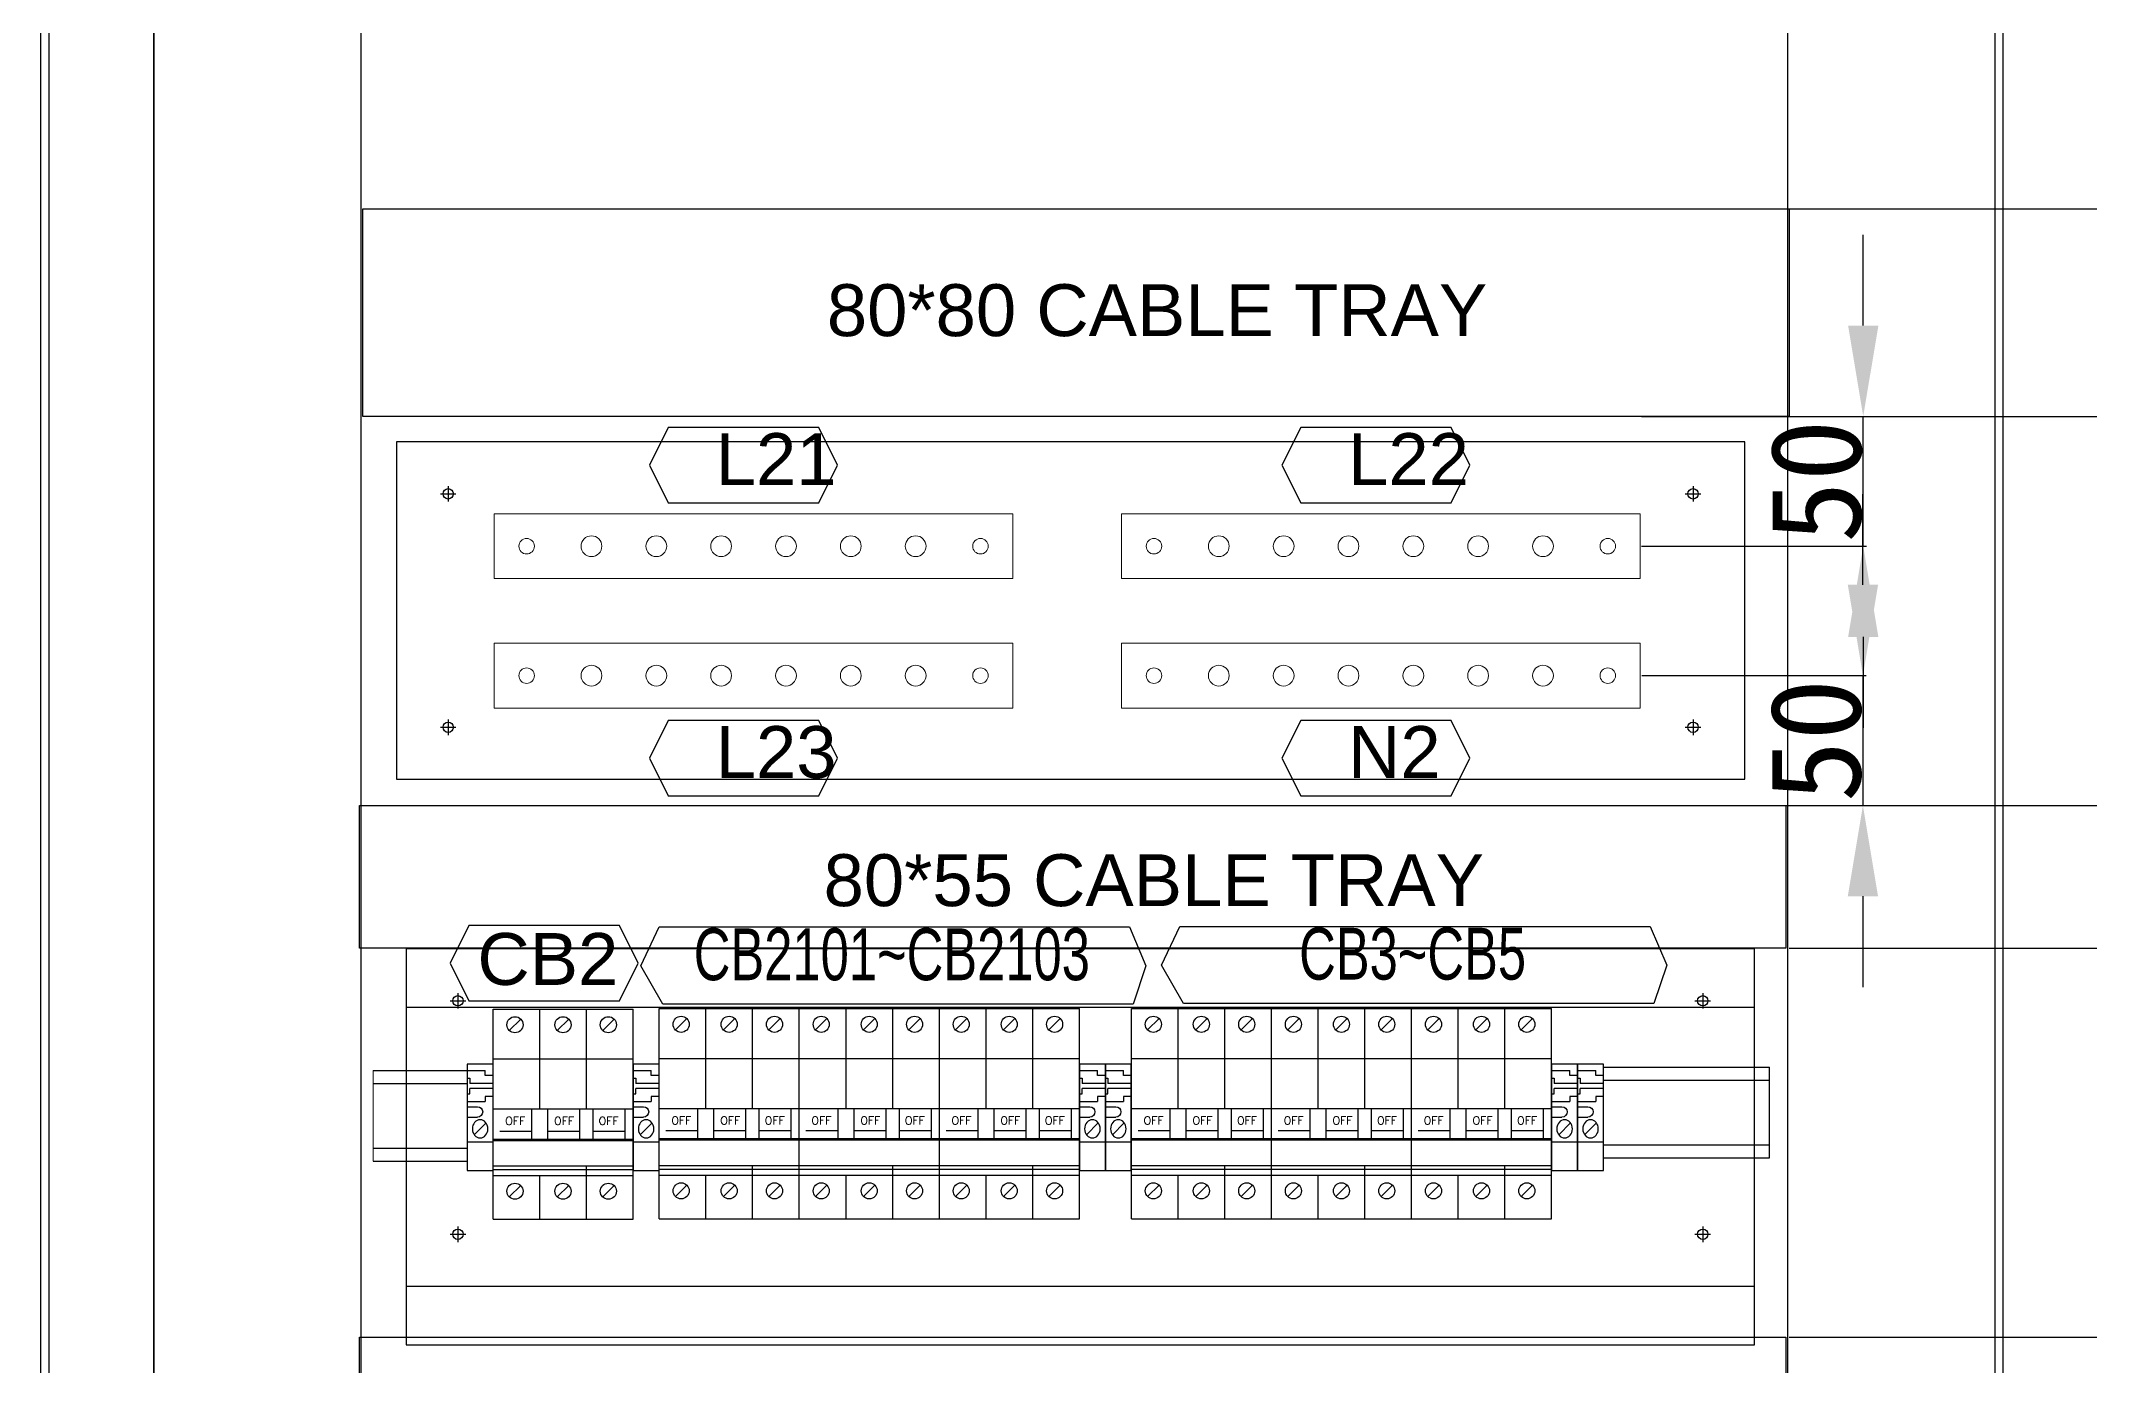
# Model space of a CAD drawing. Extents: x 81437 to 204847, y -54769 to -29444.
# Drawn here: x 92884 to 93673, y -43870 to -43359 of the extents above; entities that cross this region are included whole.
import ezdxf
from ezdxf.enums import TextEntityAlignment as Align
from ezdxf.lldxf.tags import DXFTag

# ---------------------------------------------------------------- set-up
doc = ezdxf.new("R2010")
doc.units = 0
doc.header["$LTSCALE"] = 100
doc.header["$MEASUREMENT"] = 0
for name, color, linetype in [('COMPONENT', 7, 'Continuous'), ('PSU', 12, 'Continuous'), ('TEXT', 7, 'Continuous')]:
    doc.layers.add(name, color=color, linetype=linetype)
doc.layers.add('细实线', color=7, linetype='Continuous', lineweight=20)
doc.styles.add('HZ', font='arial.ttf', dxfattribs={"width": 0.7})
doc.styles.add('ROMANS', font='romans', dxfattribs={"width": 0.8, "height": 2})
doc.styles.get("Standard").update_dxf_attribs({"font": ''})
doc.styles.get('Standard').set_extended_font_data('SimSun')
tags = doc.linetypes.add('CENTER2', pattern=[1.125, 0.75, -0.125, 0.125, -0.125]).pattern_tags.tags
tags[10:11] = [DXFTag(74, 4), DXFTag(75, 0), DXFTag(340, '0'), DXFTag(46, 1.0), DXFTag(50, 0.0), DXFTag(44, 0.0), DXFTag(45, 0.0)]
tags[8:9] = [DXFTag(74, 4), DXFTag(75, 0), DXFTag(340, '0'), DXFTag(46, 1.0), DXFTag(50, 0.0), DXFTag(44, 0.0), DXFTag(45, 0.0)]
tags[6:7] = [DXFTag(74, 4), DXFTag(75, 0), DXFTag(340, '0'), DXFTag(46, 1.0), DXFTag(50, 0.0), DXFTag(44, 0.0), DXFTag(45, 0.0)]
tags[4:5] = [DXFTag(74, 4), DXFTag(75, 0), DXFTag(340, '0'), DXFTag(46, 1.0), DXFTag(50, 0.0), DXFTag(44, 0.0), DXFTag(45, 0.0)]
tags = doc.linetypes.add('HIDDEN', pattern=[0.375, 0.25, -0.125]).pattern_tags.tags
tags[6:7] = [DXFTag(74, 4), DXFTag(75, 0), DXFTag(340, '0'), DXFTag(46, 1.0), DXFTag(50, 0.0), DXFTag(44, 0.0), DXFTag(45, 0.0)]
tags[4:5] = [DXFTag(74, 4), DXFTag(75, 0), DXFTag(340, '0'), DXFTag(46, 1.0), DXFTag(50, 0.0), DXFTag(44, 0.0), DXFTag(45, 0.0)]
doc.dimstyles.new('ISO-25', dxfattribs={"dimtxt": 35, "dimasz": 35, "dimexe": 1.25, "dimexo": 0.625, "dimtad": 1, "dimtoh": 1, "dimdec": 0, "dimtxsty": 'Standard', "dimcen": 2.5, "dimadec": 0, "dimazin": 0, "dimtfac": 1, "dimtdec": 0, "dimtmove": 0, "dimatfit": 3, "dimfxl": 1, "dimarcsym": 0})

# ---------------------------------------------------------------- blocks, each defined once
blk = doc.blocks.new('*D197')
at = {"color": 0, "lineweight": -2, "transparency": 16777216}
for p, q in [((93557.74, -43504.09), (93735.69, -43504.09)), ((93734.44, -43539.09), (93734.44, -43619.09)), ((93557.74, -43654.09), (93735.69, -43654.09))]:
    blk.add_line(p, q, dxfattribs=at)
at = {"color": 0, "transparency": 16777216}
for points in [[(93728.61, -43539.09), (93740.27, -43539.09), (93734.44, -43504.09)], [(93728.61, -43619.09), (93740.27, -43619.09), (93734.44, -43654.09)]]:
    blk.add_solid(points, dxfattribs=at)
at = {"layer": 'Defpoints', "color": 0, "transparency": 16777216}
for p in [(93557.11, -43504.09, 63738.88), (93557.11, -43654.09, 63738.88), (93734.44, -43654.09)]:
    blk.add_point(p, dxfattribs=at)
at = {"color": 0, "transparency": 16777216, "insert": (93716.32, -43579.09), "char_height": 35, "attachment_point": 5, "rotation": 90}
blk.add_mtext('150', dxfattribs=at)
blk = doc.blocks.new('*D199')
at = {"color": 0, "lineweight": -2, "transparency": 16777216}
for p, q in [((93557.74, -43709.09), (93735.69, -43709.09)), ((93734.44, -43744.09), (93734.44, -43824.09)), ((93557.74, -43859.09), (93735.69, -43859.09))]:
    blk.add_line(p, q, dxfattribs=at)
at = {"color": 0, "transparency": 16777216}
for points in [[(93728.61, -43744.09), (93740.27, -43744.09), (93734.44, -43709.09)], [(93728.61, -43824.09), (93740.27, -43824.09), (93734.44, -43859.09)]]:
    blk.add_solid(points, dxfattribs=at)
at = {"layer": 'Defpoints', "color": 0, "transparency": 16777216}
for p in [(93557.11, -43709.09, 63738.88), (93557.11, -43859.09, 63738.88), (93734.44, -43859.09)]:
    blk.add_point(p, dxfattribs=at)
at = {"color": 0, "transparency": 16777216, "insert": (93716.32, -43784.09), "char_height": 35, "attachment_point": 5, "rotation": 90}
blk.add_mtext('150', dxfattribs=at)
blk = doc.blocks.new('空开3P')
at = {"layer": 'COMPONENT', "color": 6, "linetype": 'HIDDEN', "ltscale": 0.2}
for p, q in [((185939.19, 105389.42, 63738.88), (185943.58, 105393.8, 63738.88)), ((185957.71, 105389.42, 63738.88), (185962.1, 105393.8, 63738.88)), ((185975.2, 105389.42, 63738.88), (185979.59, 105393.8, 63738.88)), ((185939.19, 105325.23, 63738.88), (185943.58, 105329.61, 63738.88)), ((185957.71, 105325.23, 63738.88), (185962.1, 105329.61, 63738.88)), ((185975.2, 105325.23, 63738.88), (185979.59, 105329.61, 63738.88))]:
    blk.add_line(p, q, dxfattribs=at)
for centre in [(185941.39, 105391.61, 63738.88), (185959.9, 105391.61, 63738.88), (185977.39, 105391.61, 63738.88), (185941.39, 105327.42, 63738.88), (185959.9, 105327.42, 63738.88), (185977.39, 105327.42, 63738.88)]:
    blk.add_circle(centre, 3.1, dxfattribs=at)
at = {"layer": 'PSU', "linetype": 'HIDDEN', "ltscale": 0.2}
for p, q in [((185932.95, 105397.65, 63738.88), (185968.95, 105397.65, 63738.88)), ((185932.95, 105378.45, 63738.88), (185932.95, 105397.65, 63738.88)), ((185950.95, 105378.45, 63738.88), (185950.95, 105397.65, 63738.88)), ((185968.95, 105397.65, 63738.88), (185986.95, 105397.65, 63738.88)), ((185968.95, 105378.45, 63738.88), (185968.95, 105397.65, 63738.88)), ((185968.95, 105378.45, 63738.88), (185968.95, 105397.65, 63738.88)), ((185986.95, 105378.45, 63738.88), (185986.95, 105397.65, 63738.88)), ((185968.95, 105359.22, 63738.88), (185968.95, 105378.45, 63738.88)), ((185968.95, 105316.65, 63738.88), (185968.95, 105337.19, 63738.88)), ((185932.95, 105316.65, 63738.88), (185932.95, 105333.45, 63738.88)), ((185950.95, 105316.65, 63738.88), (185950.95, 105333.45, 63738.88)), ((185968.95, 105316.65, 63738.88), (185968.95, 105333.45, 63738.88)), ((185968.95, 105316.65, 63738.88), (185968.95, 105330.42, 63738.88)), ((185986.95, 105316.65, 63738.88), (185986.95, 105333.45, 63738.88)), ((185932.95, 105316.65, 63738.88), (185968.95, 105316.65, 63738.88)), ((185968.95, 105316.65, 63738.88), (185986.95, 105316.65, 63738.88))]:
    blk.add_line(p, q, dxfattribs=at)
at = {"layer": 'PSU'}
for p, q in [((185932.95, 105378.45, 63738.88), (185968.95, 105378.45, 63738.88)), ((185932.95, 105333.45, 63738.88), (185932.95, 105378.45, 63738.88)), ((185950.95, 105359.22, 63738.88), (185950.95, 105378.45, 63738.88)), ((185968.95, 105378.45, 63738.88), (185986.95, 105378.45, 63738.88)), ((185968.95, 105359.22, 63738.88), (185968.95, 105378.45, 63738.88)), ((185968.95, 105359.22, 63738.88), (185968.95, 105378.45, 63738.88)), ((185986.95, 105333.45, 63738.88), (185986.95, 105378.45, 63738.88)), ((185932.95, 105359.22, 63738.88), (185950.95, 105359.22, 63738.88)), ((185947.87, 105347.54, 63738.88), (185947.87, 105359.22, 63738.88)), ((185950.95, 105359.22, 63738.88), (185968.95, 105359.22, 63738.88)), ((185954.04, 105347.54, 63738.88), (185954.04, 105359.22, 63738.88)), ((185966.38, 105347.54, 63738.88), (185966.38, 105359.22, 63738.88)), ((185968.95, 105359.22, 63738.88), (185986.95, 105359.22, 63738.88)), ((185971.52, 105347.54, 63738.88), (185971.52, 105359.22, 63738.88)), ((185983.87, 105347.54, 63738.88), (185983.87, 105359.22, 63738.88)), ((185932.95, 105347.54, 63738.88), (185968.95, 105347.54, 63738.88)), ((185932.95, 105347.03, 63738.88), (185968.95, 105347.03, 63738.88)), ((185935.52, 105350.63, 63738.88), (185947.87, 105350.63, 63738.88)), ((185954.04, 105350.63, 63738.88), (185966.38, 105350.63, 63738.88)), ((185968.95, 105347.54, 63738.88), (185986.95, 105347.54, 63738.88)), ((185968.95, 105347.03, 63738.88), (185986.95, 105347.03, 63738.88)), ((185971.52, 105350.63, 63738.88), (185983.87, 105350.63, 63738.88)), ((185932.95, 105337.19, 63738.88), (185968.95, 105337.19, 63738.88)), ((185968.95, 105337.19, 63738.88), (185986.95, 105337.19, 63738.88)), ((185968.95, 105333.45, 63738.88), (185968.95, 105337.19, 63738.88)), ((185968.95, 105333.45, 63738.88), (185968.95, 105337.19, 63738.88)), ((185932.95, 105335.81, 63738.88), (185968.95, 105335.81, 63738.88)), ((185932.95, 105333.45, 63738.88), (185968.95, 105333.45, 63738.88)), ((185950.95, 105333.45, 63738.88), (185950.95, 105333.45, 63738.88)), ((185968.95, 105335.81, 63738.88), (185986.95, 105335.81, 63738.88)), ((185968.95, 105333.45, 63738.88), (185986.95, 105333.45, 63738.88))]:
    blk.add_line(p, q, dxfattribs=at)
at = {"layer": 'TEXT', "style": 'ROMANS'}
for p in [(185941.47, 105354.54, 63738.88), (185960.32, 105354.54, 63738.88), (185977.48, 105354.54, 63738.88)]:
    blk.add_text('OFF', height=3.086, dxfattribs=at).set_placement(p, align=Align.MIDDLE)
blk = doc.blocks.new('堵头')
at = {"color": 53}
for p, q in [((0, -41), (0, 0)), ((0, 0), (10, 0)), ((10, 0), (10, -41)), ((0, -11), (10, -11)), ((7.28, -18.33), (2.72, -13.78)), ((0, -20.55), (4, -20.55)), ((0, -24.55), (4, -24.55)), ((0, -26.55), (7, -26.55)), ((0, -29.55), (1, -29.55)), ((1, -29.55), (1, -31.55)), ((10, -31.55), (1, -31.55)), ((7, -28.55), (7, -26.55)), ((10, -28.55), (7, -28.55)), ((0, -35.55), (1, -35.55)), ((0, -38.55), (7, -38.55)), ((10, -33.55), (1, -33.55)), ((1, -35.55), (1, -33.55)), ((10, -36.55), (7, -36.55)), ((7, -36.55), (7, -38.55)), ((10, -41), (0, -41))]:
    blk.add_line(p, q, dxfattribs=at)
blk.add_arc((4, -22.55), 2, 270, 90, dxfattribs=at)
blk.add_ellipse((5, -16.05), major_axis=(0, -3.5), ratio=0.857143, start_param=4.712389, end_param=10.995574, dxfattribs=at)
blk = doc.blocks.new('*D222')
at = {"color": 0, "lineweight": -2, "transparency": 16777216}
for p, q in [((93586.29, -43469.09), (93586.29, -43434.09)), ((93500.85, -43504.09), (93587.54, -43504.09)), ((93586.29, -43554.14), (93586.29, -43504.09)), ((93500.85, -43554.14), (93587.54, -43554.14)), ((93586.29, -43589.14), (93586.29, -43624.14))]:
    blk.add_line(p, q, dxfattribs=at)
at = {"color": 0, "transparency": 16777216}
for points in [[(93580.46, -43469.09), (93592.13, -43469.09), (93586.29, -43504.09)], [(93580.46, -43589.14), (93592.13, -43589.14), (93586.29, -43554.14)]]:
    blk.add_solid(points, dxfattribs=at)
at = {"layer": 'Defpoints', "color": 0, "transparency": 16777216}
for p in [(93500.23, -43504.09, 63738.88), (93586.29, -43504.09), (93500.23, -43554.14, 127477.75)]:
    blk.add_point(p, dxfattribs=at)
at = {"color": 0, "transparency": 16777216, "insert": (93568.17, -43529.12), "char_height": 35, "attachment_point": 5, "rotation": 90}
blk.add_mtext('50', dxfattribs=at)
blk = doc.blocks.new('*D223')
at = {"color": 0, "lineweight": -2, "transparency": 16777216}
for p, q in [((93586.17, -43569.03), (93586.17, -43534.03)), ((93500.92, -43604.03), (93587.42, -43604.03)), ((93586.17, -43604.03), (93586.17, -43654.09)), ((93500.92, -43654.09), (93587.42, -43654.09)), ((93586.17, -43689.09), (93586.17, -43724.09))]:
    blk.add_line(p, q, dxfattribs=at)
at = {"color": 0, "transparency": 16777216}
for points in [[(93580.34, -43569.03), (93592.01, -43569.03), (93586.17, -43604.03)], [(93580.34, -43689.09), (93592.01, -43689.09), (93586.17, -43654.09)]]:
    blk.add_solid(points, dxfattribs=at)
at = {"layer": 'Defpoints', "color": 0, "transparency": 16777216}
for p in [(93500.29, -43604.03, 127477.75), (93500.29, -43654.09, 63738.88), (93586.17, -43654.09)]:
    blk.add_point(p, dxfattribs=at)
at = {"color": 0, "transparency": 16777216, "insert": (93568.05, -43629.06), "char_height": 35, "attachment_point": 5, "rotation": 90}
blk.add_mtext('50', dxfattribs=at)
blk = doc.blocks.new('*D226')
at = {"color": 0, "lineweight": -2, "transparency": 16777216}
for p, q in [((93557.74, -43144.07), (93728.96, -43144.07)), ((93727.71, -43179.07), (93727.71, -43389.09)), ((93557.74, -43424.09), (93728.96, -43424.09))]:
    blk.add_line(p, q, dxfattribs=at)
at = {"color": 0, "transparency": 16777216}
for points in [[(93721.88, -43179.07), (93733.54, -43179.07), (93727.71, -43144.07)], [(93721.88, -43389.09), (93733.54, -43389.09), (93727.71, -43424.09)]]:
    blk.add_solid(points, dxfattribs=at)
at = {"layer": 'Defpoints', "color": 0, "transparency": 16777216}
for p in [(93557.11, -43144.07, -63738.88), (93557.11, -43424.09), (93727.71, -43424.09)]:
    blk.add_point(p, dxfattribs=at)
at = {"color": 0, "transparency": 16777216, "insert": (93709.58, -43284.08), "char_height": 35, "attachment_point": 5, "rotation": 90}
blk.add_mtext('280', dxfattribs=at)

msp = doc.modelspace()

# ---------------------------------------------------------------- linework, layer by layer
at = {"color": 7}
for p, q in [((92883.61, -45095.57), (92883.61, -42985.57)), ((92883.61, -45095.57), (92883.61, -42985.57)), ((92927.11, -44942.07), (92927.11, -43029.07)), ((92927.11, -43109.57), (92927.11, -44909.88)), ((93640.11, -43107.07), (93640.11, -44942.07))]:
    msp.add_line(p, q, dxfattribs=at)
at = {"color": 7, "linetype": 'HIDDEN'}
msp.add_line((92886.81, -44985.57), (92886.81, -42985.57), dxfattribs=at)
msp.add_line((92886.81, -44985.57), (92886.81, -42985.57), dxfattribs=at)
at = {"color": 4, "linetype": 'CENTER2'}
for p, q in [((93037.65, -43533.95), (93043.65, -43533.95)), ((93040.65, -43530.95), (93040.65, -43536.95)), ((93517.65, -43533.95), (93523.65, -43533.95)), ((93520.65, -43530.95), (93520.65, -43536.95)), ((93520.65, -43530.95), (93520.65, -43536.95)), ((93037.65, -43623.95), (93043.65, -43623.95)), ((93040.65, -43620.95), (93040.65, -43626.95)), ((93517.65, -43623.95), (93523.65, -43623.95)), ((93520.65, -43620.95), (93520.65, -43626.95)), ((93044.39, -43726.37, 63738.88), (93044.39, -43732.37, 63738.88)), ((93524.39, -43726.37, 63738.88), (93524.39, -43732.37, 63738.88)), ((93041.39, -43729.37, 63738.88), (93047.39, -43729.37, 63738.88)), ((93521.39, -43729.37, 63738.88), (93527.39, -43729.37, 63738.88)), ((93041.39, -43819.37, 63738.88), (93047.39, -43819.37, 63738.88)), ((93044.39, -43816.37, 63738.88), (93044.39, -43822.37, 63738.88)), ((93521.39, -43819.37, 63738.88), (93527.39, -43819.37, 63738.88)), ((93524.39, -43816.37, 63738.88), (93524.39, -43822.37, 63738.88))]:
    msp.add_line(p, q, dxfattribs=at)
at = {"linetype": 'CENTER2'}
for p, q in [((93040.56, -43533.95), (93040.74, -43533.95)), ((93040.65, -43534.04), (93040.65, -43533.86)), ((93520.56, -43533.95), (93520.74, -43533.95)), ((93520.56, -43533.95), (93520.74, -43533.95)), ((93520.65, -43534.04), (93520.65, -43533.86)), ((93520.65, -43534.04), (93520.65, -43533.86)), ((93040.56, -43623.95), (93040.74, -43623.95)), ((93040.65, -43624.04), (93040.65, -43623.86)), ((93520.56, -43623.95), (93520.74, -43623.95)), ((93520.65, -43624.04), (93520.65, -43623.86)), ((93044.3, -43729.37, 63738.88), (93044.48, -43729.37, 63738.88)), ((93044.39, -43729.46, 63738.88), (93044.39, -43729.28, 63738.88)), ((93524.3, -43729.37, 63738.88), (93524.48, -43729.37, 63738.88)), ((93524.39, -43729.46, 63738.88), (93524.39, -43729.28, 63738.88)), ((93044.3, -43819.37, 63738.88), (93044.48, -43819.37, 63738.88)), ((93044.39, -43819.46, 63738.88), (93044.39, -43819.28, 63738.88)), ((93524.3, -43819.37, 63738.88), (93524.48, -43819.37, 63738.88)), ((93524.39, -43819.46, 63738.88), (93524.39, -43819.28, 63738.88))]:
    msp.add_line(p, q, dxfattribs=at)
at = {"color": 6}
for p, q in [((93011.68, -43756.23), (93047.96, -43756.23, 1500.84)), ((93486.13, -43754.93, 6003.35), (93550.13, -43754.93)), ((93550.13, -43789.93), (93550.13, -43754.93)), ((93011.68, -43761.23), (93047.96, -43761.23, 1500.84)), ((93486.13, -43759.93, 6003.35), (93550.13, -43759.93)), ((93011.68, -43786.23), (93047.96, -43786.23, 1500.84)), ((93011.68, -43791.23), (93047.96, -43791.23, 1500.84)), ((93486.13, -43784.88, 6003.35), (93550.13, -43784.88)), ((93486.13, -43789.93, 6003.35), (93550.13, -43789.93))]:
    msp.add_line(p, q, dxfattribs=at)
for points in [[(92927.11, -44864.57), (93007.11, -44864.57), (93007.11, -43064.07), (92927.11, -43064.07)], [(93557.11, -44864.57), (93637.11, -44864.57), (93637.11, -43064.07), (93557.11, -43064.07)], [(93020.65, -43643.95), (93540.65, -43643.95), (93540.65, -43513.95), (93020.65, -43513.95)]]:
    msp.add_lwpolyline(points, close=True)
for points, elevation in [([(93007.74, -43424.09), (93557.74, -43424.09), (93557.74, -43504.09), (93007.74, -43504.09)], 63738.88), ([(93006.49, -43654.09), (93556.49, -43654.09), (93556.49, -43709.09), (93006.49, -43709.09)], 127477.75), ([(93024.39, -43839.37), (93544.39, -43839.37), (93544.39, -43709.37), (93024.39, -43709.37)], 63738.88), ([(93024.39, -43861.96), (93544.39, -43861.96), (93544.39, -43731.96), (93024.39, -43731.96)], 63738.88), ([(93006.49, -43859.09), (93556.49, -43859.09), (93556.49, -43914.09), (93006.49, -43914.09)], 127477.75)]:
    msp.add_lwpolyline(points, close=True, dxfattribs=dict(elevation=elevation))
at = {"color": 3}
for points, elevation in [([(93183.54, -43508.41), (93125.51, -43508.41), (93118.25, -43522.92), (93125.51, -43537.44), (93183.54, -43537.44), (93190.8, -43522.92), (93183.54, -43508.41)], 63738.88), ([(93427.39, -43508.41), (93369.36, -43508.41), (93362.11, -43522.92), (93369.36, -43537.44), (93427.39, -43537.44), (93434.65, -43522.92), (93427.39, -43508.41)], 63738.88), ([(93183.54, -43621.33), (93125.51, -43621.33), (93118.25, -43635.84), (93125.51, -43650.36), (93183.54, -43650.36), (93190.8, -43635.84), (93183.54, -43621.33)], 63738.88), ([(93427.39, -43621.33), (93369.36, -43621.33), (93362.11, -43635.84), (93369.36, -43650.36), (93427.39, -43650.36), (93434.65, -43635.84), (93427.39, -43621.33)], 63738.88), ([(93106.68, -43700.34), (93048.65, -43700.34), (93041.39, -43714.85), (93048.65, -43729.37), (93106.68, -43729.37), (93113.93, -43714.85), (93106.68, -43700.34)], 127477.75), ([(93122.02, -43700.91), (93303.37, -43700.91), (93309.71, -43715.91), (93304.74, -43730.72), (93123.39, -43730.72), (93114.9, -43715.91), (93122.02, -43700.91)], 63738.88), ([(93322.83, -43700.68), (93504.18, -43700.68), (93510.52, -43715.68), (93505.55, -43730.48), (93324.2, -43730.48), (93315.71, -43715.68), (93322.83, -43700.68)], 66740.55)]:
    msp.add_lwpolyline(points, dxfattribs=dict(at, elevation=elevation))
at = {"color": 6, "lineweight": 20, "elevation": 63738.88}
for points in [[(93058.39, -43566.64), (93258.39, -43566.64), (93258.39, -43541.64), (93058.39, -43541.64)], [(93300.29, -43566.64), (93500.29, -43566.64), (93500.29, -43541.64), (93300.29, -43541.64)], [(93058.39, -43616.53), (93258.39, -43616.53), (93258.39, -43591.53), (93058.39, -43591.53)], [(93300.29, -43616.53), (93500.29, -43616.53), (93500.29, -43591.53), (93300.29, -43591.53)]]:
    msp.add_lwpolyline(points, close=True, dxfattribs=at)
for centre in [(93040.65, -43533.95), (93520.65, -43533.95), (93040.65, -43623.95), (93520.65, -43623.95), (93044.39, -43729.37, 63738.88), (93524.39, -43729.37, 63738.88), (93044.39, -43819.37, 63738.88), (93524.39, -43819.37, 63738.88)]:
    msp.add_circle(centre, 2)
at = {"color": 6, "lineweight": 20}
for centre, radius in [((93070.89, -43554.14, 63738.88), 3), ((93095.89, -43554.14, 63738.88), 4), ((93120.89, -43554.14, 63738.88), 4), ((93145.89, -43554.14, 63738.88), 4), ((93170.89, -43554.14, 63738.88), 4), ((93195.89, -43554.14, 63738.88), 4), ((93220.89, -43554.14, 63738.88), 4), ((93245.89, -43554.14, 63738.88), 3), ((93312.79, -43554.14, 63738.88), 3), ((93337.79, -43554.14, 63738.88), 4), ((93362.79, -43554.14, 63738.88), 4), ((93387.79, -43554.14, 63738.88), 4), ((93412.79, -43554.14, 63738.88), 4), ((93437.79, -43554.14, 63738.88), 4), ((93462.79, -43554.14, 63738.88), 4), ((93487.79, -43554.14, 63738.88), 3), ((93070.89, -43604.03, 63738.88), 3), ((93095.89, -43604.03, 63738.88), 4), ((93120.89, -43604.03, 63738.88), 4), ((93145.89, -43604.03, 63738.88), 4), ((93170.89, -43604.03, 63738.88), 4), ((93195.89, -43604.03, 63738.88), 4), ((93220.89, -43604.03, 63738.88), 4), ((93245.89, -43604.03, 63738.88), 3), ((93312.79, -43604.03, 63738.88), 3), ((93337.79, -43604.03, 63738.88), 4), ((93362.79, -43604.03, 63738.88), 4), ((93387.79, -43604.03, 63738.88), 4), ((93412.79, -43604.03, 63738.88), 4), ((93437.79, -43604.03, 63738.88), 4), ((93462.79, -43604.03, 63738.88), 4), ((93487.79, -43604.03, 63738.88), 3)]:
    msp.add_circle(centre, radius, dxfattribs=at)
at = {"layer": '细实线', "color": 6}
msp.add_line((93011.68, -43756.23), (93011.68, -43791.23), dxfattribs=at)

# ---------------------------------------------------------------- block references
at = {"xscale": -1, "rotation": 180}
for p in [(93047.96, -43794.78, 1500.84), (93111.97, -43794.78, 1500.84), (93284.05, -43794.78, 3001.68), (93294.05, -43794.78, 3001.68), (93466.13, -43794.78, 6003.35), (93476.13, -43794.78, 6003.35)]:
    msp.add_blockref('堵头', p, dxfattribs=at)
at = {"layer": '细实线'}
for p in [(-92874.99, -149130.21, -62238.04), (-92810.92, -149130.05, -62238.04), (-92756.91, -149130.05, -62238.04), (-92702.91, -149130.05, -60737.2), (-92628.83, -149130.05, -60737.2), (-92574.83, -149130.05, -60737.2), (-92520.82, -149130.05, -57735.52)]:
    msp.add_blockref('空开3P', p, dxfattribs=at)

# ---------------------------------------------------------------- texts
at = {"lineweight": 0, "style": 'HZ'}
for s, p in [('80*80 CABLE TRAY ', (93186.65, -43473.16)), ('80*55 CABLE TRAY', (93185.4, -43692.88, 63738.88))]:
    msp.add_text(s, height=20, dxfattribs=at).set_placement(p)
at = {"color": 0, "style": 'HZ'}
for s, p in [('L21', (93143.79, -43530.57, 63738.88)), ('L22', (93387.64, -43530.57, 63738.88)), ('L23', (93143.79, -43643.49, 63738.88)), ('N2', (93387.64, -43643.49, 63738.88)), ('CB2', (93051.91, -43723.25, 127477.75))]:
    msp.add_text(s, height=20, dxfattribs=at).set_placement(p)
at = {"color": 0, "style": 'HZ', "width": 0.7}
for s, p in [('CB2101~CB2103', (93211.72, -43721.45, 65239.71)), ('CB3~CB5', (93412.53, -43721.21, 68241.39))]:
    msp.add_text(s, height=20, dxfattribs=at).set_placement(p, align=Align.CENTER)

# ---------------------------------------------------------------- dimensions: what is measured, and where the dimension line sits
at = {"color": 3}
for base, p1, p2, picture, middle in [((93727.71, -43424.09, 63738.88), (93557.11, -43144.07), (93557.11, -43424.09, 63738.88), '*D226', (93709.58, -43284.08, 63738.88)), ((93586.29, -43504.09, 63738.88), (93500.23, -43554.14, 191216.62), (93500.23, -43504.09, 127477.75), '*D222', (93568.17, -43529.12, 63738.88)), ((93734.44, -43654.09, 63738.88), (93557.11, -43504.09, 127477.75), (93557.11, -43654.09, 127477.75), '*D197', (93716.32, -43579.09, 63738.88)), ((93586.17, -43654.09, -63738.88), (93500.29, -43604.03, 63738.88), (93500.29, -43654.09), '*D223', (93568.05, -43629.06, -63738.88)), ((93734.44, -43859.09, 63738.88), (93557.11, -43709.09, 127477.75), (93557.11, -43859.09, 127477.75), '*D199', (93716.32, -43784.09, 63738.88))]:
    dim = msp.add_linear_dim(base=base, p1=p1, p2=p2, angle=90, dimstyle='ISO-25', dxfattribs=at)
    dim.commit()
    dim.dimension.update_dxf_attribs({"geometry": picture, "text_midpoint": middle})

doc.saveas('drawing.dxf')
